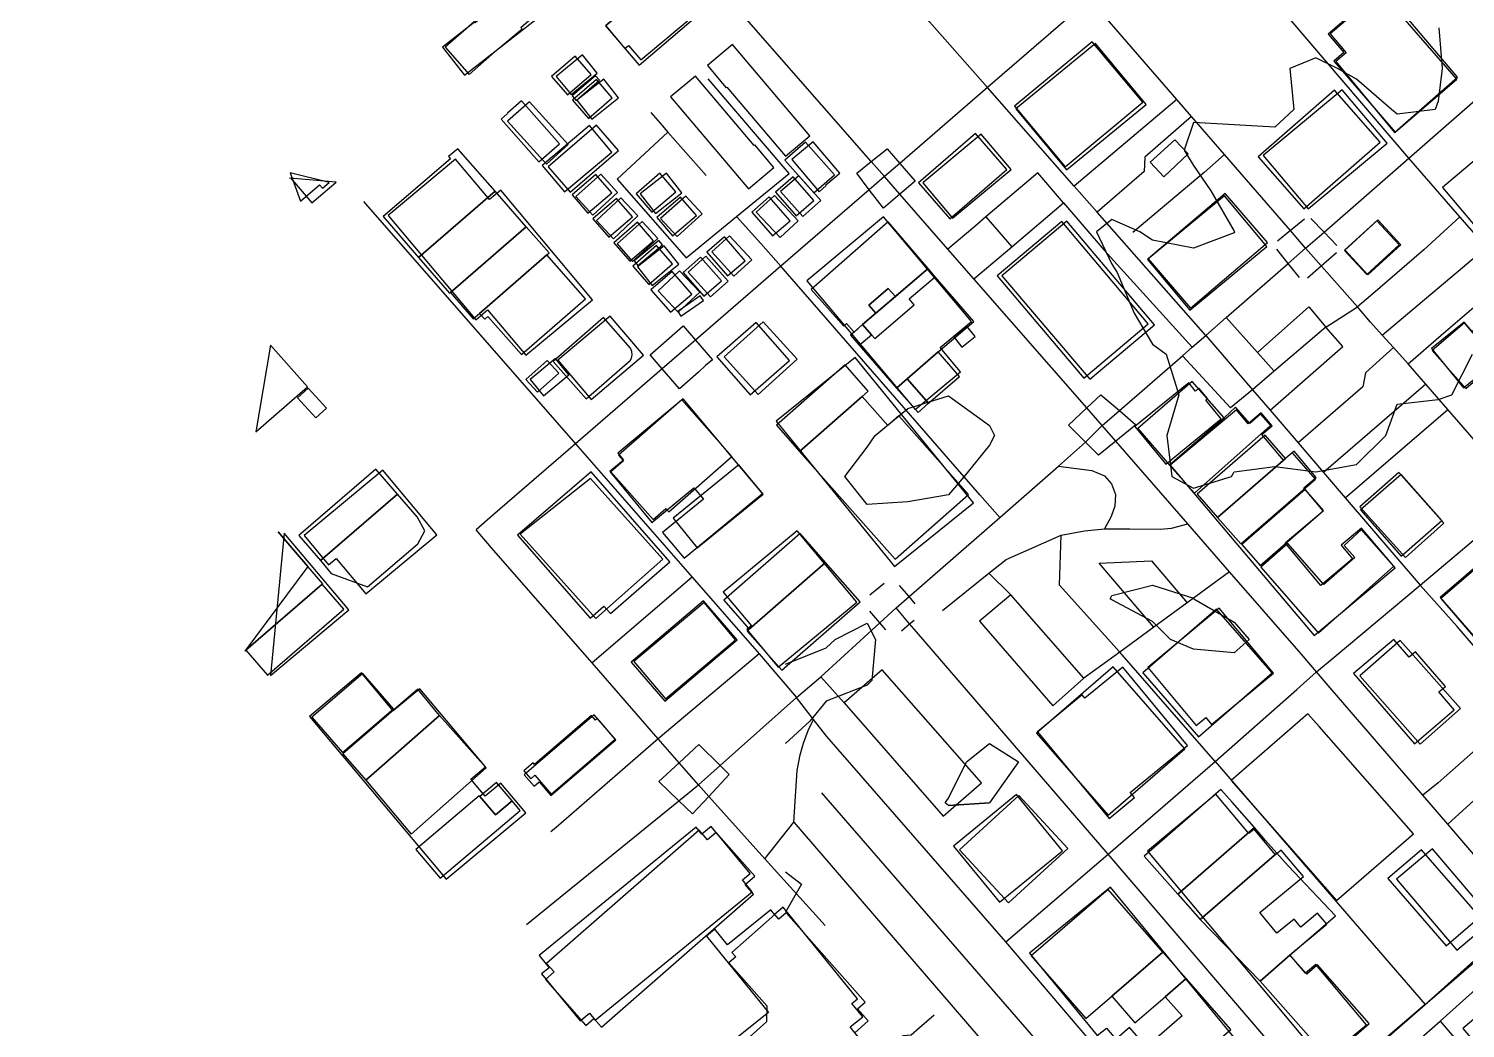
# Model space of a CAD drawing. Header units: metres. Extents: x 5999505 to 6749006, y 1851910 to 2460485.
# Drawn here: x 6327584 to 6329697, y 2152081 to 2153552 of the extents above; entities that cross this region are included whole.
import ezdxf

# ---------------------------------------------------------------- set-up
doc = ezdxf.new("R2010")
doc.units = ezdxf.units.M
for name, color, linetype in [('BUILDINGS', 9, 'Continuous'), ('CL_LOCAL', 4, 'Continuous'), ('CL_MAJOR', 2, 'Continuous'), ('CL_TRAIL', 6, 'Continuous'), ('CONTOUR_INDEX', 150, 'Continuous'), ('RAILROAD', 5, 'Continuous')]:
    doc.layers.add(name, color=color, linetype=linetype)

msp = doc.modelspace()

# ---------------------------------------------------------------- linework, layer by layer
at = {"layer": 'BUILDINGS'}
for points in [[(6328481.3744, 2153498.7203), (6328574.6248, 2153578.0442), (6328525.2891, 2153635.6127), (6328432.0387, 2153556.289), (6328481.3744, 2153498.7203)], [(6329593.7305, 2153399.962), (6329684.329, 2153477.8551), (6329585.0609, 2153592.265), (6329608.0797, 2153612.0992), (6329573.8305, 2153651.7018), (6329528.9769, 2153613.4798), (6329549.0014, 2153590.0139), (6329495.2917, 2153543.8554), (6329518.2192, 2153517.0888), (6329503.4642, 2153504.4679), (6329593.7305, 2153399.962)], [(6328192.0931, 2153525.148), (6328224.8604, 2153483.7357), (6328345.487, 2153578.1228), (6328313.0126, 2153619.5326), (6328192.0931, 2153525.148)], [(6328196.192, 2153524.7499), (6328231.2864, 2153484.811), (6328273.8478, 2153521.9941), (6328309.6685, 2153551.9516), (6328307.516, 2153553.8626), (6328342.1691, 2153584.376), (6328309.5389, 2153621.1269), (6328240.12, 2153560.6473), (6328238.7266, 2153562.2244), (6328196.192, 2153524.7499)], [(6328432.6546, 2153556.3567), (6328460.6847, 2153523.1392), (6328465.878, 2153527.5014), (6328483.8392, 2153506.1998), (6328572.5941, 2153580.5003), (6328526.5731, 2153634.9831), (6328432.6546, 2153556.3567)], [(6329497.9341, 2153544.4889), (6329521.8783, 2153516.6581), (6329506.622, 2153503.6409), (6329592.6135, 2153399.5343), (6329685.4099, 2153481.0136), (6329575.4543, 2153610.5479), (6329497.9341, 2153544.4889)], [(6329033.5028, 2153438.0828), (6329108.072, 2153348.9963), (6329222.5462, 2153443.8021), (6329147.9769, 2153532.8883), (6329033.5028, 2153438.0828)], [(6329035.5218, 2153434.2069), (6329110.0545, 2153344.2469), (6329227.3252, 2153440.5952), (6329152.7921, 2153530.5185), (6329035.5218, 2153434.2069)], [(6328352.6865, 2153481.6561), (6328376.1968, 2153454.6289), (6328411.1396, 2153484.7394), (6328387.6293, 2153511.7667), (6328352.6865, 2153481.6561)], [(6328359.3399, 2153481.8922), (6328381.6804, 2153455.1295), (6328420.0355, 2153486.8502), (6328397.9881, 2153513.6104), (6328359.3399, 2153481.8922)], [(6328696.8019, 2153364.4127), (6328732.8008, 2153394.697), (6328619.0492, 2153528.8902), (6328582.1653, 2153497.8853), (6328609.7316, 2153465.2543), (6328610.6167, 2153465.9751), (6328696.8019, 2153364.4127)], [(6328388.9359, 2153446.6957), (6328423.171, 2153476.266), (6328417.3654, 2153482.8675), (6328383.1302, 2153453.2971), (6328388.9359, 2153446.6957)], [(6328383.6649, 2153447.1034), (6328407.146, 2153420.0765), (6328442.0889, 2153450.1871), (6328418.6078, 2153477.214), (6328383.6649, 2153447.1034)], [(6328390.1109, 2153447.05), (6328412.1493, 2153419.1976), (6328451.3775, 2153450.1829), (6328429.632, 2153478.0328), (6328390.1109, 2153447.05)], [(6328650.6348, 2153380.0861), (6328564.4558, 2153482.3767), (6328527.8678, 2153451.7335), (6328642.1963, 2153316.4429), (6328679.6694, 2153347.8071), (6328651.5229, 2153381.171), (6328650.6348, 2153380.0861)], [(6328278.5624, 2153419.1766), (6328333.7707, 2153356.0251), (6328364.3175, 2153382.4949), (6328308.7027, 2153446.0866), (6328287.748, 2153427.9475), (6328287.4462, 2153426.8942), (6328278.5624, 2153419.1766)], [(6329392.1261, 2153363.4704), (6329459.1548, 2153287.226), (6329571.7808, 2153385.4344), (6329504.7228, 2153461.6787), (6329392.1261, 2153363.4704)], [(6329465.6292, 2153287.0634), (6329581.8754, 2153383.6764), (6329516.0077, 2153462.1317), (6329399.7615, 2153365.519), (6329465.6292, 2153287.0634)], [(6328377.2617, 2153381.623), (6328320.3534, 2153444.7158), (6328287.8821, 2153415.8591), (6328345.0835, 2153352.7638), (6328377.2617, 2153381.623)], [(6328338.7677, 2153350.8502), (6328371.9366, 2153311.874), (6328441.5761, 2153370.641), (6328408.3779, 2153409.6173), (6328338.7677, 2153350.8502)], [(6328347.6903, 2153349.1015), (6328380.1982, 2153311.6963), (6328451.3238, 2153372.9995), (6328418.8158, 2153410.4046), (6328347.6903, 2153349.1015)], [(6328695.9342, 2153358.7039), (6328738.6681, 2153310.5835), (6328769.041, 2153337.3101), (6328726.2777, 2153385.4307), (6328695.9342, 2153358.7039)], [(6328746.1837, 2153312.3053), (6328756.807, 2153321.3192), (6328756.23, 2153322.4162), (6328776.8845, 2153339.7209), (6328737.7094, 2153385.9185), (6328706.1387, 2153359.6024), (6328746.1837, 2153312.3053)], [(6328892.6258, 2153325.4381), (6328938.7778, 2153272.4839), (6329022.4465, 2153344.7891), (6328976.2945, 2153397.7431), (6328892.6258, 2153325.4381)], [(6329028.6303, 2153344.92), (6328984.815, 2153396.9809), (6328898.9564, 2153325.6041), (6328942.7717, 2153273.5431), (6329028.6303, 2153344.92)], [(6329289.3132, 2153367.8872), (6329269.5608, 2153388.8026), (6329233.5384, 2153355.6052), (6329253.2878, 2153334.3257), (6329289.3132, 2153367.8872)], [(6328105.1062, 2153275.6776), (6328156.8833, 2153215.7217), (6328269.6232, 2153312.9409), (6328214.7917, 2153375.5797), (6328201.157, 2153363.8604), (6328204.0595, 2153360.5233), (6328105.1062, 2153275.6776)], [(6327967.9789, 2153339.8739), (6327983.3677, 2153298.1688), (6328011.3761, 2153322.3656), (6328015.672, 2153317.4513), (6328025.4114, 2153325.8534)], [(6328112.3853, 2153277.1463), (6328241.2145, 2153123.8941), (6328258.6224, 2153138.3127), (6328314.622, 2153071.5866), (6328413.1694, 2153153.4145), (6328277.9568, 2153314.3645), (6328261.4341, 2153300.6667), (6328211.5276, 2153360.0608), (6328112.3853, 2153277.1463)], [(6328476.9328, 2153309.2562), (6328500.4144, 2153282.2657), (6328535.357, 2153312.34), (6328511.8757, 2153339.3669), (6328476.9328, 2153309.2562)], [(6328544.5735, 2153310.6981), (6328521.9579, 2153339.6474), (6328483.0287, 2153309.3877), (6328505.6443, 2153280.4384), (6328544.5735, 2153310.6981)], [(6328036.0215, 2153326.2022), (6327967.7983, 2153332.2298), (6327968.6833, 2153332.9506), (6328000.0218, 2153295.9188), (6328036.0215, 2153326.2022)], [(6328382.7727, 2153307.6702), (6328406.2539, 2153280.6432), (6328441.1969, 2153310.7538), (6328417.7157, 2153337.7807), (6328382.7727, 2153307.6702)], [(6328413.3224, 2153277.9269), (6328449.9319, 2153311.1183), (6328425.2503, 2153338.2644), (6328388.6439, 2153305.437), (6328413.3224, 2153277.9269)], [(6328682.0076, 2153311.7079), (6328712.5729, 2153276.7222), (6328738.4859, 2153299.1895), (6328707.9497, 2153334.1386), (6328682.0076, 2153311.7079)], [(6328722.1464, 2153275.7327), (6328749.0052, 2153299.1752), (6328716.4907, 2153335.8519), (6328689.6319, 2153312.4094), (6328722.1464, 2153275.7327)], [(6328156.8833, 2153215.7217), (6328202.6269, 2153163.1338), (6328203.8923, 2153163.7786), (6328315.3699, 2153260.7173), (6328269.6232, 2153312.9409), (6328156.8833, 2153215.7217)], [(6328413.5113, 2153272.4278), (6328437.0218, 2153245.4006), (6328471.9648, 2153275.5112), (6328448.4543, 2153302.5384), (6328413.5113, 2153272.4278)], [(6328418.823, 2153269.8716), (6328443.8007, 2153243.0871), (6328479.8272, 2153276.6475), (6328454.8495, 2153303.432), (6328418.823, 2153269.8716)], [(6328507.3522, 2153274.3806), (6328530.8335, 2153247.3537), (6328565.7764, 2153277.4645), (6328542.2951, 2153304.4913), (6328507.3522, 2153274.3806)], [(6328537.3007, 2153246.3172), (6328574.203, 2153279.5063), (6328550.1012, 2153305.9194), (6328513.1989, 2153272.7302), (6328537.3007, 2153246.3172)], [(6328647.1576, 2153282.1788), (6328677.7231, 2153247.2294), (6328703.6359, 2153269.6603), (6328673.0707, 2153304.6461), (6328647.1576, 2153282.1788)], [(6328715.3532, 2153269.2356), (6328680.5007, 2153306.6598), (6328653.9259, 2153282.1227), (6328688.7783, 2153244.6985), (6328715.3532, 2153269.2356)], [(6329291.5182, 2153138.1378), (6329404.8117, 2153231.8619), (6329342.7199, 2153306.2816), (6329229.4266, 2153212.5578), (6329291.5182, 2153138.1378)], [(6329230.343, 2153213.5332), (6329292.6551, 2153140.9682), (6329405.8239, 2153237.3511), (6329343.5115, 2153309.8794), (6329230.343, 2153213.5332)], [(6328203.8923, 2153163.7786), (6328237.5934, 2153125.3804), (6328246.684, 2153133.2782), (6328345.5911, 2153219.6175), (6328349.0421, 2153222.3558), (6328315.3699, 2153260.7173), (6328203.8923, 2153163.7786)], [(6328444.2792, 2153237.1851), (6328467.7605, 2153210.1582), (6328502.7036, 2153240.2689), (6328479.2222, 2153267.2958), (6328444.2792, 2153237.1851)], [(6328449.0113, 2153235.3984), (6328471.9471, 2153209.7231), (6328509.1456, 2153243.2738), (6328486.2068, 2153268.585), (6328449.0113, 2153235.3984)], [(6328887.6979, 2152991.8407), (6328954.38, 2153047.3567), (6328924.4929, 2153082.9191), (6328970.5202, 2153121.1304), (6328841.11, 2153275.4763), (6328728.1049, 2153181.388), (6328887.6979, 2152991.8407)], [(6328734.7656, 2153168.3354), (6328782.6393, 2153114.5294), (6328786.7717, 2153118.1724), (6328797.6876, 2153105.8855), (6328810.3185, 2153116.7032), (6328829.9437, 2153133.5431), (6328819.6373, 2153145.1332), (6328847.8853, 2153170.0206), (6328858.5106, 2153158.0275), (6328906.7024, 2153199.3154), (6328847.8169, 2153267.9937), (6328734.7656, 2153168.3354)], [(6329008.1165, 2153188.6831), (6329135.5672, 2153038.1769), (6329230.6084, 2153117.9614), (6329103.1576, 2153268.4672), (6329008.1165, 2153188.6831)], [(6329239.7667, 2153116.3567), (6329110.633, 2153268.8787), (6329015.3231, 2153188.4778), (6329144.4597, 2153036.3195), (6329239.7667, 2153116.3567)], [(6329519.3324, 2153225.8198), (6329551.8601, 2153190.6003), (6329599.3964, 2153234.2613), (6329566.8687, 2153269.4807), (6329519.3324, 2153225.8198)], [(6329519.6924, 2153226.8363), (6329553.6423, 2153189.9667), (6329602.0916, 2153234.2027), (6329568.1418, 2153271.0722), (6329519.6924, 2153226.8363)], [(6328516.1022, 2153234.1143), (6328510.5895, 2153240.7133), (6328474.0041, 2153210.4342), (6328479.5168, 2153203.8351), (6328516.1022, 2153234.1143)], [(6328581.092, 2153223.2725), (6328611.6572, 2153188.2866), (6328637.5701, 2153210.7175), (6328607.0049, 2153245.7034), (6328581.092, 2153223.2725)], [(6328588.3916, 2153223.6854), (6328620.9151, 2153188.1007), (6328647.1911, 2153211.9121), (6328614.6676, 2153247.4967), (6328588.3916, 2153223.6854)], [(6328246.684, 2153133.2782), (6328254.2896, 2153124.6594), (6328258.9827, 2153128.7709), (6328308.3895, 2153072.6577), (6328402.5742, 2153154.8859), (6328345.5911, 2153219.6175), (6328246.684, 2153133.2782)], [(6328472.3015, 2153202.9847), (6328495.7828, 2153175.9578), (6328530.7259, 2153206.0686), (6328507.2445, 2153233.0954), (6328472.3015, 2153202.9847)], [(6328539.8929, 2153205.5193), (6328518.1411, 2153232.6411), (6328478.9127, 2153201.6557), (6328500.6645, 2153174.5339), (6328539.8929, 2153205.5193)], [(6328546.0653, 2153193.6722), (6328576.6012, 2153158.6865), (6328602.5438, 2153181.1534), (6328571.9783, 2153216.1029), (6328546.0653, 2153193.6722)], [(6328586.3778, 2153157.4404), (6328612.6508, 2153180.8877), (6328579.8433, 2153217.5669), (6328553.5673, 2153193.7556), (6328586.3778, 2153157.4404)], [(6328498.9407, 2153168.0677), (6328527.8212, 2153134.8796), (6328558.9574, 2153161.7452), (6328530.1062, 2153194.933), (6328498.9407, 2153168.0677)], [(6328538.7217, 2153134.8985), (6328570.6131, 2153164.4884), (6328540.9864, 2153196.0443), (6328509.3881, 2153166.452), (6328538.7217, 2153134.8985)], [(6328792.405, 2153101.3419), (6328805.3209, 2153086.4172), (6328860.2685, 2153023.4145), (6328875.7348, 2153036.9393), (6328921.599, 2153076.681), (6328974.0093, 2153121.3928), (6328917.1217, 2153187.2147), (6328906.7024, 2153199.3154), (6328858.5106, 2153158.0275), (6328829.9437, 2153133.5431), (6328810.3185, 2153116.7032), (6328797.6876, 2153105.8855), (6328792.405, 2153101.3419)], [(6328810.3185, 2153116.7032), (6328823.2329, 2153101.5965), (6328828.1705, 2153096.313), (6328886.1895, 2153146.0025), (6328878.8754, 2153154.4731), (6328917.1217, 2153187.2147), (6328906.7024, 2153199.3154), (6328810.3185, 2153116.7032)], [(6328538.4378, 2153135.9931), (6328543.0715, 2153129.4014), (6328576.0806, 2153152.4287), (6328571.4468, 2153159.0204), (6328538.4378, 2153135.9931)], [(6328819.6373, 2153145.1332), (6328829.9437, 2153133.5431), (6328858.5106, 2153158.0275), (6328847.8853, 2153170.0206), (6328819.6373, 2153145.1332)], [(6328411.0743, 2153006.7098), (6328487.7977, 2153071.6074), (6328439.0473, 2153129.1711), (6328362.0308, 2153064.2761), (6328411.0743, 2153006.7098)], [(6329694.3575, 2153023.7713), (6329746.2769, 2153065.9401), (6329733.8039, 2153081.334), (6329761.831, 2153104.4038), (6329738.9119, 2153132.2624), (6329707.0548, 2153106.6757), (6329695.4488, 2153120.6062), (6329647.3655, 2153081.6825), (6329694.3575, 2153023.7713)], [(6329647.9556, 2153078.6194), (6329697.6018, 2153022.7616), (6329743.9032, 2153062.3553), (6329731.1607, 2153077.0597), (6329761.4462, 2153103.9337), (6329737.5156, 2153129.9438), (6329708.3813, 2153104.0798), (6329695.6733, 2153119.4029), (6329647.9556, 2153078.6194)], [(6328355.0728, 2153062.659), (6328403.4906, 2153007.3916), (6328468.5114, 2153063.8668), (6328470.4473, 2153067.6371), (6328471.1293, 2153072.146), (6328470.8498, 2153077.3182), (6328468.9247, 2153081.9214), (6328429.3021, 2153127.1403), (6328355.0728, 2153062.659)], [(6328595.9351, 2153069.5829), (6328645.0207, 2153013.5093), (6328702.9571, 2153063.7816), (6328653.8715, 2153119.8551), (6328595.9351, 2153069.5829)], [(6328656.6852, 2153013.7768), (6328714.2545, 2153065.7269), (6328664.0174, 2153120.7541), (6328606.4511, 2153069.1681), (6328656.6852, 2153013.7768)], [(6328792.405, 2153101.3419), (6328805.3209, 2153086.4172), (6328823.2329, 2153101.5965), (6328810.3185, 2153116.7032), (6328792.405, 2153101.3419)], [(6328944.2565, 2153098.775), (6328956.4391, 2153083.7472), (6328975.9066, 2153099.2414), (6328963.431, 2153114.2716), (6328944.2565, 2153098.775)], [(6327917.8143, 2152958.9222), (6327993.4353, 2153024.9926), (6327939.152, 2153086.608)], [(6328321.0682, 2153036.2179), (6328340.7931, 2153012.0254), (6328378.2608, 2153042.6611), (6328358.5359, 2153066.8536), (6328321.0682, 2153036.2179)], [(6328973.5906, 2152854.6023), (6328799.2519, 2153068.3001), (6328683.0258, 2152974.6027), (6328857.3642, 2152760.9043), (6328973.5906, 2152854.6023)], [(6328875.7348, 2153036.9393), (6328907.3765, 2153000.9619), (6328953.0339, 2153040.4868), (6328921.599, 2153076.681), (6328875.7348, 2153036.9393)], [(6328315.0315, 2153036.1587), (6328331.9592, 2153017.4142), (6328363.1924, 2153045.3346), (6328346.2939, 2153064.0789), (6328315.0315, 2153036.1587)], [(6328683.5331, 2152968.6277), (6328717.6154, 2152930.1541), (6328809.6786, 2153011.0541), (6328818.6219, 2153018.8805), (6328784.5396, 2153057.354), (6328683.5331, 2152968.6277)], [(6327979.0325, 2153009.0201), (6328005.7157, 2152979.4541), (6328021.5098, 2152993.5947), (6327994.8266, 2153023.1607), (6327979.0325, 2153009.0201)], [(6328860.2685, 2153023.4145), (6328891.9106, 2152987.4734), (6328907.3765, 2153000.9619), (6328875.7348, 2153036.9393), (6328860.2685, 2153023.4145)], [(6329315.0361, 2153005.4204), (6329317.6941, 2153007.947), (6329304.9283, 2153023.3436), (6329299.9112, 2153019.0161), (6329290.0484, 2153031.112), (6329210.9887, 2152966.9597), (6329256.536, 2152911.6082), (6329337.6648, 2152977.928), (6329315.0361, 2153005.4204)], [(6329214.947, 2152963.7231), (6329262.0022, 2152909.9975), (6329341.9849, 2152979.4579), (6329294.9589, 2153033.1831), (6329214.947, 2152963.7231)], [(6328662.8044, 2152868.0962), (6328546.4562, 2153007.4083), (6328449.9778, 2152927.7472), (6328458.6834, 2152917.4809), (6328438.3244, 2152900.5382), (6328500.4117, 2152825.7524), (6328561.7816, 2152876.5785), (6328576.0031, 2152860.0773), (6328516.1102, 2152810.6953), (6328547.737, 2152772.9335), (6328662.8044, 2152868.0962)], [(6328440.0208, 2152900.16), (6328502.1467, 2152830.0341), (6328520.5655, 2152846.2285), (6328525.0362, 2152841.1672), (6328617.9853, 2152922.7873), (6328544.1306, 2153006.1169), (6328451.2106, 2152924.4603), (6328458.4393, 2152916.3179), (6328440.0208, 2152900.16)], [(6328717.6154, 2152930.1541), (6328858.0976, 2152771.6384), (6328966.1882, 2152866.5688), (6328863.3883, 2152982.5759), (6328847.3609, 2152968.5096), (6328809.6786, 2153011.0541), (6328717.6154, 2152930.1541)], [(6329262.0022, 2152909.9975), (6329298.7597, 2152868.9176), (6329410.3442, 2152968.481), (6329395.4487, 2152985.0237), (6329380.1872, 2152971.4241), (6329358.7007, 2152995.3027), (6329341.9849, 2152979.4579), (6329262.0022, 2152909.9975)], [(6329474.8074, 2152659.323), (6329593.7173, 2152758.8267), (6329544.387, 2152817.4855), (6329514.2904, 2152792.2485), (6329531.1194, 2152772.0856), (6329484.5004, 2152733.1502), (6329431.9773, 2152795.4763), (6329488.0415, 2152842.7074), (6329459.3136, 2152876.8034), (6329477.6059, 2152891.9436), (6329445.105, 2152930.4396), (6329429.4677, 2152917.462), (6329397.5469, 2152955.2251), (6329412.5952, 2152967.8435), (6329396.6364, 2152986.9071), (6329377.456, 2152970.6821), (6329360.3372, 2152991.2116), (6329262.967, 2152909.7347), (6329474.8074, 2152659.323)], [(6329302.4685, 2152867.3943), (6329332.542, 2152833.0322), (6329432.6529, 2152919.9478), (6329402.5791, 2152954.2734), (6329302.4685, 2152867.3943)], [(6329332.542, 2152833.0322), (6329366.8287, 2152794.3393), (6329476.4135, 2152889.4777), (6329442.334, 2152928.4237), (6329432.6529, 2152919.9478), (6329332.542, 2152833.0322)], [(6327980.9247, 2152806.3968), (6328012.9982, 2152769.5774), (6328126.0071, 2152867.1579), (6328093.9629, 2152903.9769), (6327980.9247, 2152806.3968)], [(6328079.3438, 2152720.7502), (6328184.0855, 2152807.2589), (6328104.588, 2152902.5781), (6327988.6337, 2152806.6969), (6328024.3166, 2152763.4397), (6328035.8223, 2152772.8102), (6328079.3438, 2152720.7502)], [(6328526.8884, 2152767.6452), (6328410.7791, 2152900.4024), (6328302.7581, 2152807.0027), (6328409.2856, 2152684.8826), (6328429.6509, 2152702.5534), (6328439.2295, 2152691.5518), (6328526.8884, 2152767.6452)], [(6328531.3769, 2152831.94), (6328567.1167, 2152788.3918), (6328663.8801, 2152867.0679), (6328628.1403, 2152910.616), (6328531.3769, 2152831.94)], [(6329608.7866, 2152773.9935), (6329665.4636, 2152824.4966), (6329598.9752, 2152898.952), (6329542.0052, 2152848.4515), (6329608.7866, 2152773.9935)], [(6329542.85, 2152844.2941), (6329602.6512, 2152776.1922), (6329662.5651, 2152828.3433), (6329602.7638, 2152896.4451), (6329542.85, 2152844.2941)], [(6328306.6375, 2152808.3904), (6328418.0121, 2152684.1913), (6328516.5203, 2152771.7723), (6328409.9917, 2152890.2512), (6328306.6375, 2152808.3904)], [(6328012.9982, 2152769.5774), (6328028.5762, 2152750.6253), (6328081.9767, 2152730.8133), (6328155.9063, 2152794.3132), (6328166.0866, 2152813.4519), (6328155.1506, 2152833.8944), (6328126.0071, 2152867.1579), (6328012.9982, 2152769.5774)], [(6329368.2243, 2152793.0171), (6329394.9596, 2152762.469), (6329488.3115, 2152843.4697), (6329461.5762, 2152874.0177), (6329368.2243, 2152793.0171)], [(6327972.9857, 2152785.4556), (6327950.3475, 2152811.675)], [(6328605.3448, 2152723.3063), (6328646.8375, 2152673.8126), (6328639.7571, 2152668.046), (6328685.8898, 2152612.6888), (6328801.8425, 2152708.5728), (6328714.217, 2152813.4235), (6328605.3448, 2152723.3063)], [(6329396.0227, 2152759.9117), (6329481.1658, 2152662.8385), (6329591.8335, 2152761.3543), (6329544.3995, 2152815.4466), (6329518.8881, 2152791.9194), (6329534.4768, 2152774.1331), (6329488.7008, 2152734.3898), (6329435.9845, 2152794.6058), (6329396.0227, 2152759.9117)], [(6329659.8473, 2152715.5026), (6329708.3786, 2152659.3991), (6329823.0587, 2152757.7736), (6329774.5567, 2152813.8766), (6329659.8473, 2152715.5026)], [(6327939.4496, 2152600.3109), (6328054.532, 2152696.9273), (6327959.3575, 2152809.8526)], [(6328606.0068, 2152711.2499), (6328643.4547, 2152668.7071), (6328755.9099, 2152766.8773), (6328718.4617, 2152809.3835), (6328606.0068, 2152711.2499)], [(6329660.7421, 2152713.8569), (6329708.9248, 2152658.1204), (6329821.9497, 2152754.7609), (6329773.767, 2152810.4972), (6329660.7421, 2152713.8569)], [(6327994.0857, 2152761.033), (6327972.9857, 2152785.4556)], [(6327901.5386, 2152636.3779), (6327902.8683, 2152637.714), (6328015.3169, 2152734.7526), (6328016.3769, 2152735.3627), (6327994.0857, 2152761.033)], [(6328640.2966, 2152665.9663), (6328691.2438, 2152608.1299), (6328806.8571, 2152709.0411), (6328755.9099, 2152766.8773), (6328643.4547, 2152668.7071), (6328640.2966, 2152665.9663)], [(6327902.8683, 2152637.714), (6327934.7383, 2152601.0782), (6328047.1869, 2152698.1169), (6328015.3169, 2152734.7526), (6327902.8683, 2152637.714)], [(6328469.9928, 2152620.3023), (6328519.3302, 2152562.7337), (6328625.5662, 2152652.8724), (6328576.2287, 2152710.4408), (6328469.9928, 2152620.3023)], [(6328473.6931, 2152621.291), (6328520.1518, 2152566.4041), (6328623.488, 2152653.1445), (6328577.0292, 2152708.0312), (6328473.6931, 2152621.291)], [(6329222.5557, 2152604.2458), (6329304.5601, 2152510.3291), (6329412.7311, 2152604.4231), (6329330.7539, 2152698.0845), (6329222.5557, 2152604.2458)], [(6329301.121, 2152526.7772), (6329314.9915, 2152538.6772), (6329323.4045, 2152528.4136), (6329414.8676, 2152604.1142), (6329335.0755, 2152699.7964), (6329229.7419, 2152612.1961), (6329301.121, 2152526.7772)], [(6329622.0553, 2152499.736), (6329680.7839, 2152550.2222), (6329658.1455, 2152576.6222), (6329667.5877, 2152584.554), (6329623.7611, 2152635.5217), (6329614.3189, 2152627.5899), (6329591.6776, 2152653.626), (6329532.659, 2152603.5064), (6329622.0553, 2152499.736)], [(6329541.7149, 2152600.1186), (6329630.4936, 2152499.63), (6329689.9975, 2152551.7482), (6329601.2187, 2152652.2366), (6329541.7149, 2152600.1186)], [(6327996.383, 2152540.1298), (6328197.7604, 2152301.0817), (6328314.9001, 2152398.4102), (6328278.0474, 2152442.0407), (6328255.0328, 2152422.9356), (6328233.8516, 2152448.2325), (6328255.3921, 2152466.2575), (6328159.0592, 2152581.0121), (6328119.8174, 2152548.571), (6328073.1027, 2152604.2981), (6327996.383, 2152540.1298)], [(6328000.2136, 2152539.1514), (6328045.3173, 2152487.0419), (6328120.1325, 2152551.2262), (6328075.058, 2152603.3353), (6328000.2136, 2152539.1514)], [(6329066.0197, 2152515.4308), (6329171.714, 2152394.7769), (6329284.2246, 2152492.6574), (6329178.9105, 2152613.235), (6329066.0197, 2152515.4308)], [(6329288.2812, 2152497.7573), (6329193.1192, 2152612.8627), (6329137.066, 2152567.0884), (6329133.2961, 2152571.8525), (6329067.5043, 2152517.785), (6329173.1121, 2152390.2144), (6329210.2868, 2152420.8536), (6329203.9037, 2152428.5519), (6329288.2812, 2152497.7573)], [(6328045.8296, 2152485.2173), (6328079.5299, 2152446.6369), (6328187.6252, 2152541.6735), (6328156.0379, 2152580.6367), (6328045.8296, 2152485.2173)], [(6328079.5299, 2152446.6369), (6328146.2356, 2152366.9334), (6328256.4922, 2152464.6465), (6328187.6252, 2152541.6735), (6328079.5299, 2152446.6369)], [(6328311.8396, 2152460.4375), (6328322.0272, 2152448.6662), (6328327.9296, 2152453.7143), (6328351.9903, 2152425.8087), (6328446.4881, 2152506.6873), (6328420.0472, 2152537.3067), (6328417.0957, 2152534.7462), (6328411.2908, 2152541.4569), (6328327.4764, 2152469.7373), (6328325.4447, 2152472.0843), (6328311.8396, 2152460.4375)], [(6328312.435, 2152454.4981), (6328326.9465, 2152437.6304), (6328334.326, 2152444.1225), (6328351.7405, 2152423.954), (6328447.0669, 2152505.8088), (6328415.1409, 2152542.8449), (6328312.435, 2152454.4981)], [(6329352.4081, 2152446.0389), (6329507.4292, 2152269.6033), (6329620.4974, 2152367.6626), (6329481.9083, 2152525.5398), (6329465.4486, 2152544.3163), (6329352.4081, 2152446.0389)], [(6328247.2928, 2152422.4537), (6328270.1901, 2152395.6135), (6328294.5357, 2152416.2003), (6328271.5212, 2152443.0414), (6328247.2928, 2152422.4537)], [(6329224.4323, 2152334.7788), (6329273.9596, 2152278.6663), (6329386.7646, 2152376.6904), (6329353.8156, 2152414.2072), (6329337.3556, 2152432.9473), (6329224.4323, 2152334.7788)], [(6328152.9648, 2152344.487), (6328188.9215, 2152302.3564), (6328306.6953, 2152401.9369), (6328294.5357, 2152416.2003), (6328270.1901, 2152395.6135), (6328247.2928, 2152422.4537), (6328246.3933, 2152423.517), (6328152.9648, 2152344.487)], [(6329011.8072, 2152267.034), (6329104.444, 2152342.724), (6329036.5571, 2152425.2019), (6328944.2134, 2152349.5097), (6329011.8072, 2152267.034)], [(6328952.7525, 2152343.8688), (6329024.8087, 2152265.9435), (6329112.0893, 2152345.9374), (6329040.0331, 2152423.8624), (6328952.7525, 2152343.8688)], [(6329229.2688, 2152342.0567), (6329487.5205, 2152033.7381), (6329551.5455, 2152086.7289), (6329477.2615, 2152175.4477), (6329461.6238, 2152162.4701), (6329438.6983, 2152189.6008), (6329493.2806, 2152234.6597), (6329479.6413, 2152250.7915), (6329454.8573, 2152230.2438), (6329444.9911, 2152241.9756), (6329419.914, 2152221.4303), (6329394.6715, 2152251.8568), (6329458.6962, 2152304.8474), (6329425.9047, 2152343.7099), (6329417.6433, 2152336.8606), (6329386.3079, 2152374.6189), (6329378.3426, 2152368.1313), (6329330.1751, 2152425.6887), (6329229.2688, 2152342.0567)], [(6328334.551, 2152188.5403), (6328349.3467, 2152170.5779), (6328338.1368, 2152161.569), (6328394.7065, 2152092.654), (6328408.2756, 2152103.4638), (6328416.6914, 2152093.564), (6328647.9919, 2152282.4228), (6328633.4862, 2152300.0185), (6328644.6989, 2152309.3916), (6328587.543, 2152378.311), (6328573.6781, 2152367.1395), (6328565.2653, 2152377.4033), (6328334.551, 2152188.5403)], [(6328343.6648, 2152153.2587), (6328403.1767, 2152085.7756), (6328414.8654, 2152095.982), (6328426.0709, 2152083.2558), (6328649.8956, 2152278.7663), (6328637.5579, 2152292.7761), (6328651.7257, 2152305.1466), (6328594.7683, 2152369.7318), (6328582.2238, 2152358.7678), (6328569.6538, 2152373.0344), (6328345.4734, 2152177.0178), (6328356.5049, 2152164.5114), (6328343.6648, 2152153.2587)], [(6329273.9596, 2152278.6663), (6329306.9978, 2152241.2943), (6329419.6849, 2152339.2467), (6329403.2249, 2152357.9867), (6329386.7646, 2152376.6904), (6329273.9596, 2152278.6663)], [(6329306.9978, 2152241.2943), (6329395.3915, 2152150.9294), (6329438.9563, 2152188.9069), (6329505.7765, 2152246.8623), (6329436.1743, 2152320.5064), (6329419.6849, 2152339.2467), (6329306.9978, 2152241.2943)], [(6329582.9141, 2152301.6382), (6329668.8374, 2152202.9936), (6329718.1242, 2152245.5481), (6329632.4938, 2152344.1901), (6329582.9141, 2152301.6382)], [(6329595.5081, 2152300.879), (6329684.3429, 2152196.3853), (6329737.4571, 2152241.1291), (6329648.5932, 2152345.6593), (6329595.5081, 2152300.879)], [(6329315.1721, 2151886.2542), (6329429.6395, 2151979.6046), (6329174.913, 2152288.9868), (6329055.7278, 2152192.0357), (6329155.5277, 2152070.7022), (6329169.0965, 2152081.5124), (6329179.8326, 2152068.6811), (6329170.6891, 2152061.4751), (6329315.1721, 2151886.2542)], [(6329058.4768, 2152187.8261), (6329138.8264, 2152095.7065), (6329176.8402, 2152128.5596), (6329252.0712, 2152193.6172), (6329171.7215, 2152285.7365), (6329058.4768, 2152187.8261)], [(6328611.3035, 2152204.4506), (6328593.0309, 2152227.1746), (6328580.64, 2152217.0831), (6328671.7198, 2152104.558), (6328618.622, 2152062.0369), (6328628.1979, 2152050.6712), (6328622.0025, 2152045.6255), (6328674.7941, 2151980.3831), (6328684.5268, 2151987.9481), (6328690.9068, 2151979.8856), (6328803.0047, 2152069.9764), (6328791.9817, 2152083.5384), (6328810.5649, 2152098.3117), (6328794.319, 2152118.1061), (6328802.5775, 2152124.5911), (6328693.5145, 2152259.4733), (6328680.5347, 2152249.0226), (6328675.3148, 2152255.6191), (6328611.3035, 2152204.4506)], [(6328613.4559, 2152177.7461), (6328669.342, 2152114.6625), (6328669.1452, 2152090.8901), (6328626.1064, 2152052.873), (6328634.5549, 2152043.3735), (6328626.5256, 2152036.2677), (6328682.0087, 2151974.0249), (6328689.4475, 2151980.5894), (6328699.0866, 2151969.7694), (6328807.2728, 2152065.2081), (6328798.6209, 2152074.9277), (6328818.5163, 2152092.4571), (6328802.7515, 2152110.2087), (6328814.0567, 2152120.1273), (6328697.6654, 2152251.1744), (6328687.0979, 2152241.8688), (6328681.0594, 2152248.6906), (6328617.9206, 2152193.1823), (6328623.6689, 2152186.6906), (6328613.4559, 2152177.7461)], [(6329176.8402, 2152128.5596), (6329210.9485, 2152089.4675), (6329255.485, 2152127.9828), (6329286.1501, 2152154.5254), (6329252.0712, 2152193.6172), (6329176.8402, 2152128.5596)], [(6329395.3915, 2152150.9294), (6329495.9833, 2152036.5809), (6329555.3096, 2152088.3362), (6329479.3939, 2152174.6292), (6329463.6327, 2152160.888), (6329438.9563, 2152188.9069), (6329395.3915, 2152150.9294)], [(6329693.327, 2152081.1909), (6329867.1826, 2151878.4251), (6329861.2803, 2151873.3767), (6329945.1609, 2151775.478), (6330053.4643, 2151867.7895), (6330016.6022, 2151910.6896), (6330017.7862, 2151912.1361), (6329976.281, 2151960.5356), (6329968.9017, 2151954.0431), (6329943.6524, 2151983.741), (6329902.3398, 2151948.766), (6329868.6742, 2151988.3633), (6329915.007, 2152028.0299), (6329795.1359, 2152167.7297), (6329693.327, 2152081.1909)], [(6329173.2297, 2152056.8668), (6329238.3947, 2151981.7296), (6329351.7867, 2152079.7123), (6329286.1501, 2152154.5254), (6329255.485, 2152127.9828), (6329280.2751, 2152099.5623), (6329227.8288, 2152054.1949), (6329203.0389, 2152082.6518), (6329173.2297, 2152056.8668)]]:
    msp.add_lwpolyline(points, close=True, dxfattribs=at)
msp.add_lwpolyline([(6329713.5444, 2153360.7463), (6329663.3836, 2153318.5631), (6329663.3836, 2153318.5631), (6329711.5562, 2153261.7344)], dxfattribs=at)
at = {"layer": 'CL_LOCAL'}
for points in [[(6329315.0033, 2153100.8083), (6329155.1651, 2153282.2363), (6329121.607, 2153320.341), (6328993.7906, 2153465.4255), (6328679.6107, 2153822.0151)], [(6329613.6895, 2153361.4239), (6329299.7475, 2153730.1646)], [(6328523.7771, 2153400.0688), (6328449.0122, 2153330.968), (6328550.7851, 2153215.1499), (6328624.984, 2153276.0639), (6328702.0147, 2153339.2848), (6328583.1772, 2153478.5445)], [(6329272.512, 2153448.1224), (6329121.607, 2153320.341)], [(6328498.6391, 2153428.7113), (6328512.34, 2153413.0882), (6328523.7771, 2153400.0688), (6328580.0338, 2153336.0717)], [(6329294.077, 2153423.1508), (6329225.2484, 2153362.9916), (6329224.7229, 2153341.9524), (6329155.1651, 2153282.2363)], [(6329342.49, 2153367.1568), (6329312.6774, 2153340.7891), (6329207.9232, 2153252.0919)], [(6329932.181, 2152996.1809), (6329883.356, 2153052.1773), (6329842.543, 2153099.0058), (6329802.3107, 2153145.1743), (6329763.4715, 2153189.693), (6329727.884, 2153230.5442), (6329688.9873, 2153275.1727), (6329613.6895, 2153361.4239)], [(6328974.1456, 2153183.9397), (6329020.4457, 2153223.2774), (6329029.7707, 2153231.21), (6329105.9336, 2153295.8954), (6329068.0892, 2153340.0792), (6328991.7197, 2153275.2136), (6328975.2538, 2153261.26), (6328935.8294, 2153227.7635)], [(6328076.0774, 2153297.9815), (6328387.9696, 2152941.3314), (6328559.405, 2152745.3128), (6328658.2442, 2152632.3228), (6328712.862, 2152568.3396)], [(6328624.984, 2153276.0639), (6328660.4581, 2153235.8676), (6328689.8943, 2153202.5294)], [(6329105.9336, 2153295.8954), (6329165.7494, 2153226.2634), (6329295.1101, 2153083.4241)], [(6328991.7197, 2153275.2136), (6329029.7707, 2153231.21)], [(6329688.9873, 2153275.1727), (6329635.992, 2153226.8601), (6329557.6663, 2153159.1692), (6329538.2497, 2153142.6912)], [(6329574.3889, 2153101.2526), (6329693.0054, 2153200.9776), (6329727.884, 2153230.5442)], [(6329011.9738, 2152832.9866), (6328982.7434, 2152866.5047), (6328689.8943, 2153202.5294)], [(6329612.8675, 2153059.2123), (6329661.6216, 2153101.2978), (6329737.1406, 2153166.2087), (6329763.4715, 2153189.693)], [(6329391.2141, 2153075.4948), (6329466.5785, 2153142.882), (6329491.738, 2153113.1479), (6329415.7782, 2153048.1685), (6329383.8183, 2153020.8355)], [(6329491.738, 2153113.1479), (6329538.2497, 2153142.6912)], [(6329345.049, 2153126.992), (6329391.2141, 2153075.4948), (6329415.7782, 2153048.1685)], [(6329409.7068, 2152990.6584), (6329516.9664, 2153084.6512), (6329491.738, 2153113.1479)], [(6329315.0033, 2153100.8083), (6329383.8183, 2153020.8355), (6329409.7068, 2152990.6584), (6329450.8908, 2152942.6976), (6329488.36, 2152899.0635), (6329520.3151, 2152861.8827), (6329630.4598, 2152733.621)], [(6329383.8183, 2153020.8355), (6329351.6902, 2152994.414), (6329280.6481, 2153070.8374)], [(6329591.2033, 2153082.8738), (6329549.9315, 2153045.6053), (6329546.1606, 2153025.3939), (6329450.8908, 2152942.6976)], [(6329638.8462, 2153029.2896), (6329488.36, 2152899.0635)], [(6329520.3151, 2152861.8827), (6329671.3846, 2152991.7765)], [(6328927.7413, 2152696.245), (6328996.2062, 2152751.1274), (6329021.5438, 2152771.3061), (6329102.2155, 2152807.0103), (6329136.6967, 2152813.1695), (6329166.3455, 2152816.0919), (6329203.3839, 2152816.1136), (6329247.9779, 2152815.5996), (6329264.7824, 2152817.3176), (6329288.745, 2152823.6002)], [(6329329.1098, 2152474.1194), (6329188.643, 2152634.999), (6329100.0258, 2152733.5217), (6329102.2155, 2152807.0103)], [(6329238.642, 2152671.5396), (6329158.5183, 2152766.0235), (6329235.2279, 2152769.067), (6329287.963, 2152707.6125)], [(6329028.2054, 2152719.3339), (6328996.2062, 2152751.1274)], [(6329350.137, 2152753.0454), (6329287.963, 2152707.6125), (6329238.642, 2152671.5396), (6329188.643, 2152634.999), (6329135.9613, 2152596.5147)], [(6328559.405, 2152745.3128), (6328412.3724, 2152618.9231)], [(6329790.2228, 2152549.4294), (6329684.9281, 2152672.5899), (6329630.4598, 2152733.621)], [(6329135.9613, 2152596.5147), (6329028.2054, 2152719.3339), (6328982.2325, 2152680.6852), (6329090.031, 2152555.9359), (6329135.9613, 2152596.5147)], [(6328658.2442, 2152632.3228), (6328509.523, 2152507.2572)], [(6328748.9498, 2152598.6232), (6328782.9161, 2152560.2234), (6328928.8127, 2152393.5445), (6328985.009, 2152442.3755), (6328838.9943, 2152608.9459), (6328782.9161, 2152560.2234)], [(6328666.4742, 2152331.0194), (6328709.0558, 2152384.6591), (6328713.8452, 2152460.5654), (6328718.226, 2152483.5751), (6328723.2633, 2152500.9361), (6328730.1292, 2152519.7384), (6328737.999, 2152535.9109), (6328712.862, 2152568.3396)], [(6329334.6352, 2151840.8026), (6329157.2811, 2152048.8433), (6329021.024, 2152208.6695), (6328757.7769, 2152510.9538), (6328737.999, 2152535.9109)], [(6329671.0445, 2152381.8452), (6329725.7778, 2152431.0902), (6329791.2957, 2152491.1687), (6329793.105, 2152504.4789), (6329786.8816, 2152517.3456), (6329770.7116, 2152532.1874), (6329758.7262, 2152532.1042), (6329656.9232, 2152442.58), (6329634.4731, 2152424.3066)], [(6328509.523, 2152507.2572), (6328472.4818, 2152475.1251), (6328359.4103, 2152377.1068), (6328351.8251, 2152370.5436)], [(6329329.1098, 2152474.1194), (6329637.7352, 2152116.2727)], [(6328755.0356, 2152232.8599), (6328666.4742, 2152331.0194), (6328584.07, 2152422.4656), (6328568.7098, 2152439.4859)], [(6328749.8523, 2152427.9739), (6329064.8179, 2152065.1534), (6329019.4984, 2152024.1328)], [(6328709.0558, 2152384.6591), (6329019.4984, 2152024.1328), (6329005.6771, 2152000.5094), (6329008.245, 2151981.4834), (6329036.0286, 2151942.9895)], [(6329660.1569, 2152091.9861), (6329944.6768, 2151759.3899), (6329966.2125, 2151734.2007), (6329987.4628, 2151709.924), (6330075.7739, 2151609.0403), (6330258.3757, 2151400.125), (6330283.8962, 2151371.2261)]]:
    msp.add_lwpolyline(points, dxfattribs=at)
at = {"layer": 'CL_MAJOR'}
for points in [[(6329758.5513, 2152891.338), (6329671.3846, 2152991.7765), (6329638.8462, 2153029.2896), (6329612.8675, 2153059.2123), (6329591.2033, 2153082.8738), (6329574.3889, 2153101.2526), (6329557.6978, 2153120.3586), (6329538.2497, 2153142.6912), (6329489.217, 2153198.253), (6329484.8912, 2153203.1309), (6329462.0155, 2153229.0961), (6329439.6377, 2153255.0209), (6329436.2127, 2153258.9811), (6329342.49, 2153367.1568), (6329294.077, 2153423.1508), (6329272.512, 2153448.1224), (6329144.6893, 2153596.0097), (6328984.1067, 2153782.6147), (6328835.2218, 2153955.5804), (6328517.1404, 2154314.243), (6328442.0691, 2154402.316), (6328201.916, 2154677.2546), (6328225.6045, 2154696.5725), (6328224.7627, 2154803.4719)], [(6329448.7837, 2153859.091), (6329422.3114, 2153836.1908), (6329299.7475, 2153730.1646), (6329144.6893, 2153596.0097), (6328993.7906, 2153465.4255), (6328865.0256, 2153354.0278), (6328842.4483, 2153334.5182), (6328819.9594, 2153315.0806), (6328689.8943, 2153202.5294), (6328564.5504, 2153094.0902), (6328544.0678, 2153076.3474), (6328515.4102, 2153051.5729), (6328387.9696, 2152941.3314), (6328265.9585, 2152835.7785), (6328241.816, 2152814.8988)], [(6329162.9426, 2152968.1212), (6329139.9525, 2152994.4153), (6328974.1456, 2153183.9397), (6328935.8294, 2153227.7635), (6328865.1185, 2153308.5905), (6328842.4483, 2153334.5182), (6328823.029, 2153356.7054), (6328529.0445, 2153692.7777)], [(6329162.9426, 2152968.1212), (6329188.4436, 2152990.3739), (6329280.6481, 2153070.8374), (6329295.1101, 2153083.4241), (6329315.0033, 2153100.8083), (6329345.049, 2153126.992), (6329436.1903, 2153206.5546), (6329462.0155, 2153229.0961), (6329489.4343, 2153253.008), (6329613.6895, 2153361.4239), (6329739.0652, 2153470.8141), (6329765.9229, 2153494.2576)], [(6329098.2473, 2152908.3286), (6329138.3905, 2152943.6762), (6329162.9426, 2152968.1212)], [(6329288.745, 2152823.6002), (6329182.9132, 2152945.2015), (6329162.9426, 2152968.1212)], [(6328859.4964, 2152699.8677), (6328878.6815, 2152716.6021), (6329011.9738, 2152832.9866), (6329098.2473, 2152908.3286)], [(6329098.2473, 2152908.3286), (6329147.7456, 2152902.058), (6329166.0247, 2152894.2978), (6329176.6225, 2152882.487), (6329182.1792, 2152867.0044), (6329181.3615, 2152849.6083), (6329176.0186, 2152834.2157), (6329166.3455, 2152816.0919)], [(6329478.2341, 2152605.8486), (6329504.1708, 2152627.6247), (6329630.4598, 2152733.621), (6329758.6955, 2152841.2765), (6329783.7467, 2152862.332)], [(6328509.523, 2152507.2572), (6328412.3724, 2152618.9231), (6328267.4427, 2152785.087), (6328241.816, 2152814.8988)], [(6329478.2341, 2152605.8486), (6329455.3024, 2152632.1784), (6329350.137, 2152753.0454), (6329288.745, 2152823.6002)], [(6328568.7098, 2152439.4859), (6328600.8566, 2152467.9815), (6328712.862, 2152568.3396), (6328748.9498, 2152598.6232), (6328835.7575, 2152678.1468), (6328859.4964, 2152699.8677)], [(6329502.0075, 2151953.413), (6329478.4599, 2151979.7478), (6329459.42, 2152001.9314), (6329171.4465, 2152337.583), (6328889.3282, 2152664.6698), (6328879.3745, 2152676.4025), (6328859.4964, 2152699.8677)], [(6329329.1098, 2152474.1194), (6329448.9525, 2152579.9861), (6329478.2341, 2152605.8486)], [(6329785.0266, 2152249.5477), (6329769.4682, 2152267.5155), (6329765.4915, 2152272.0992), (6329671.0445, 2152381.8452), (6329634.4731, 2152424.3066), (6329498.2898, 2152582.528), (6329478.2341, 2152605.8486)], [(6328568.7098, 2152439.4859), (6328540.4094, 2152472.0501), (6328509.523, 2152507.2572)], [(6329021.024, 2152208.6695), (6329171.4465, 2152337.583), (6329329.1098, 2152474.1194)], [(6328315.6477, 2152234.1335), (6328540.0051, 2152416.168), (6328568.7098, 2152439.4859)], [(6329785.0266, 2152249.5477), (6329752.0142, 2152219.019), (6329637.7352, 2152116.2727), (6329498.1151, 2151996.6243), (6329478.4599, 2151979.7478), (6329457.704, 2151960.878), (6329346.3073, 2151859.6746)], [(6329502.0075, 2151953.413), (6329522.3741, 2151971.2667), (6329660.1569, 2152091.9861), (6329773.2248, 2152193.5411), (6329774.9954, 2152195.0556), (6329790.6952, 2152208.4698)]]:
    msp.add_lwpolyline(points, dxfattribs=at)
at = {"layer": 'CL_TRAIL'}
for points in [[(6328801.8178, 2153339.4053), (6328823.029, 2153356.7054), (6328846.5683, 2153375.6245), (6328865.0256, 2153354.0278), (6328887.5756, 2153327.7371), (6328865.1185, 2153308.5905), (6328841.0085, 2153288.0013), (6328819.9594, 2153315.0806), (6328801.8178, 2153339.4053)], [(6329460.2009, 2153271.9627), (6329439.6377, 2153255.0209), (6329420.8743, 2153239.5933)], [(6329508.0543, 2153233.3036), (6329489.4343, 2153253.008), (6329469.5542, 2153272.6865)], [(6329453.0469, 2153186.2093), (6329436.1903, 2153206.5546), (6329419.5449, 2153227.6262)], [(6329464.6738, 2153185.4944), (6329484.8912, 2153203.1309), (6329507.3519, 2153222.7512)], [(6328546.2938, 2153115.1393), (6328564.5504, 2153094.0902), (6328589.6864, 2153065.1565), (6328579.3886, 2153056.5404), (6328568.8772, 2153046.9067), (6328540.7775, 2153022.2732), (6328515.4102, 2153051.5729), (6328497.706, 2153072.1078), (6328525.8667, 2153097.032), (6328546.2938, 2153115.1393)], [(6329113.3113, 2152968.9318), (6329139.9525, 2152994.4153), (6329160.7988, 2153013.6482)], [(6329160.7988, 2153013.6482), (6329188.4436, 2152990.3739), (6329212.3273, 2152969.3879)], [(6329157.3088, 2152924.6244), (6329138.3905, 2152943.6762), (6329113.3113, 2152968.9318)], [(6329212.3273, 2152969.3879), (6329182.9132, 2152945.2015), (6329157.3088, 2152924.6244)], [(6328820.9767, 2152719.1547), (6328834.2816, 2152729.9669), (6328841.8633, 2152736.1298)], [(6328887.7069, 2152706.0057), (6328878.6815, 2152716.6021), (6328864.548, 2152733.1388)], [(6328844.6388, 2152667.8429), (6328835.7575, 2152678.1468), (6328820.9555, 2152695.3444)], [(6328867.3335, 2152666.0532), (6328879.3745, 2152676.4025), (6328885.9262, 2152682.0279)], [(6328569.4361, 2152498.8604), (6328600.8566, 2152467.9815), (6328614.198, 2152454.8735), (6328584.07, 2152422.4656), (6328560.2691, 2152396.8498), (6328540.0051, 2152416.168), (6328510.4082, 2152444.3378), (6328540.4094, 2152472.0501), (6328569.4361, 2152498.8604)], [(6328915.6665, 2152100.7917), (6328893.9745, 2152082.1484), (6328881.9571, 2152071.1436), (6328870.0228, 2152070.1865), (6328855.997, 2152064.3681), (6328849.7155, 2152059.5415), (6328840.3684, 2152048.9878), (6328825.0885, 2152026.1776), (6328806.4525, 2152005.0334), (6328776.3776, 2151979.0689), (6328761.7405, 2151970.1974), (6328746.7767, 2151964.3505), (6328722.1146, 2151958.6202), (6328710.9185, 2151954.8173), (6328701.2816, 2151948.1981), (6328694.7312, 2151939.2232), (6328690.7552, 2151929.7174), (6328679.0325, 2151901.2346), (6328672.2885, 2151890.1134), (6328664.3209, 2151879.8396), (6328645.7121, 2151862.0084), (6328580.2086, 2151807.6849)]]:
    msp.add_lwpolyline(points, dxfattribs=at)
at = {"layer": 'CONTOUR_INDEX', "elevation": 290}
for points in [[(6329658.1531, 2153553.3947), (6329662.7301, 2153493.3947), (6329656.8765, 2153445.3947), (6329652.5907, 2153433.3947), (6329596.8765, 2153426.5526), (6329588.305, 2153433.3947), (6329536.8765, 2153477.9661), (6329508.9454, 2153493.3947), (6329476.8765, 2153509.1574), (6329438.9173, 2153493.3947), (6329444.8765, 2153433.3947), (6329416.8765, 2153407.1447), (6329356.8765, 2153410.8947), (6329296.8765, 2153414.109), (6329283.2238, 2153373.3947), (6329296.8765, 2153350.8204), (6329322.5907, 2153313.3947), (6329356.8765, 2153254.1006), (6329357.4647, 2153253.3947), (6329356.8765, 2153251.9313), (6329296.8765, 2153229.2642), (6329236.8765, 2153241.0417), (6329218.347, 2153253.3947), (6329176.8765, 2153271.5882), (6329154.3165, 2153253.3947), (6329176.8765, 2153205.5981), (6329184.6184, 2153193.3947), (6329209.66, 2153133.3947), (6329236.8765, 2153087.8774), (6329256.8765, 2153073.3947), (6329275.7, 2153013.3947), (6329257.7098, 2152953.3947), (6329265.2401, 2152893.3947), (6329296.8765, 2152876.3359), (6329353.0055, 2152893.3947), (6329356.8765, 2152900.0613), (6329416.8765, 2152907.8774), (6329476.8765, 2152900.0613), (6329536.8765, 2152910.8947), (6329579.975, 2152953.3947), (6329596.8765, 2152999.5485), (6329656.8765, 2153006.728), (6329676.8765, 2153013.3947), (6329707.331, 2153073.3947)], [(6328936.8765, 2152866.2979), (6328876.8765, 2152855.8947), (6328816.8765, 2152852.2006), (6328784.0193, 2152893.3947), (6328816.8765, 2152936.5197), (6328828.8765, 2152953.3947), (6328876.8765, 2152993.3947), (6328936.8765, 2153012.1447), (6328996.8765, 2152968.3947), (6329004.3765, 2152953.3947), (6328996.8765, 2152939.3947), (6328959.5792, 2152893.3947), (6328936.8765, 2152866.2979)], [(6329356.8765, 2152633.9502), (6329296.8765, 2152639.3257), (6329263.4338, 2152653.3947), (6329236.8765, 2152679.9521), (6329176.8765, 2152711.63), (6329174.3765, 2152713.3947), (6329176.8765, 2152718.1315), (6329236.8765, 2152733.5927), (6329296.8765, 2152714.1739), (6329297.5015, 2152713.3947), (6329356.8765, 2152678.8492), (6329378.9817, 2152653.3947), (6329356.8765, 2152633.9502)], [(6328696.8765, 2152617.3947), (6328756.8765, 2152641.3947), (6328769.9199, 2152653.3947), (6328816.8765, 2152677.3947), (6328829.4346, 2152653.3947), (6328824.0765, 2152593.3947), (6328816.8765, 2152586.3359), (6328756.8765, 2152562.6254), (6328732.6211, 2152533.3947), (6328696.8765, 2152500.4535)], [(6328936.8765, 2152409.3406), (6328931.5667, 2152413.3947), (6328936.8765, 2152419.9881), (6328963.2895, 2152473.3947), (6328996.8765, 2152500.2642), (6329039.4971, 2152473.3947), (6328996.8765, 2152413.3947), (6328936.8765, 2152409.3406), (6328996.8765, 2152413.3947)], [(6328696.8765, 2152311.5342), (6328720.5128, 2152293.3947), (6328696.8765, 2152252.342)]]:
    msp.add_lwpolyline(points, dxfattribs=at)
at = {"layer": 'RAILROAD'}
msp.add_lwpolyline([(6323509.3892, 2146772.5044), (6329637.7352, 2152116.2727), (6330082.7849, 2152500.1274), (6332506.4612, 2154618.5677), (6332554.9836, 2154640.2719), (6332606.8115, 2154643.3087), (6332642.4291, 2154656.2711), (6332656.4005, 2154677.2737), (6332678.1586, 2155421.0469), (6332702.3518, 2157223.8221)], dxfattribs=at)

doc.saveas('drawing.dxf')
